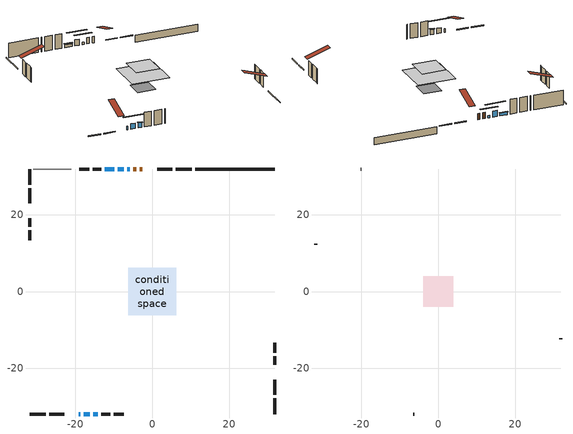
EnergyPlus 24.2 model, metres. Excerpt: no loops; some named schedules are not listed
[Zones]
conditioned space
 floor adiabatic (AdiabaticFloorConstruction): -6.23,-6.23 -6.23,6.23 6.23,6.23 6.23,-6.23 z3.88
 floor foundation (Slab1 construction): -3,-3 -3,3 3,3 3,-3 z-0.85
 wall outside (RimJoist1 construction): 10.22,31.88 6.11,31.88 / -31.88,-31.88 -27.76,-31.88 / -31.88,31.88 -31.88,27.76 / 31.88,-31.88 31.88,-27.76 z1.44:1.74
 wall outside (RimJoist2 construction): 5.18,31.88 1.29,31.88 / -26.83,-31.88 -22.95,-31.88 / -31.88,26.83 -31.88,22.95 / 31.88,-26.83 31.88,-22.95 z1.44:1.74
 wall outside (AdiabaticWallConstruction 1): -2.58,31.88 -3.24,31.88 / -4.16,31.88 -4.97,31.88 z1.44:3.47
 wall outside (AdiabaticWallConstruction): -19.08,-31.88 -18.74,-31.88 z1.44:2.66; -5.9,31.88 -6.51,31.88 z1.44:2.2; -7.44,31.88 -8.97,31.88 z1.44:3.47; -17.82,-31.88 -16.29,-31.88 z1.44:3.27; -9.89,31.88 -12.33,31.88 z1.44:2.36; -15.36,-31.88 -14.14,-31.88 z1.44:3.12
 wall outside (Wall1 construction): -13.26,31.88 -15.51,31.88 / -13.21,-31.88 -10.97,-31.88 / -31.88,19.08 -31.88,16.83 / 31.88,-19.08 31.88,-16.83 z1.44:6.32
 wall outside (Wall2 construction): -16.44,31.88 -19.04,31.88 / -10.04,-31.88 -7.43,-31.88 / -31.88,15.9 -31.88,13.3 / 31.88,-15.9 31.88,-13.3 z1.44:6.32
 wall foundation (FoundationWall1 construction): 31.88,31.88 11.15,31.88 z-0.85:1.44
 wall adiabatic (Wall4 construction): -21.11,31.88 -30.95,31.88 z1.44:6.32
 window (WindowConstruction 5): -19.08,-31.88 -18.74,-31.88 z1.44:2.66
 window (WindowConstruction): -5.9,31.88 -6.51,31.88 z1.44:2.2
 window (WindowConstruction 1): -7.44,31.88 -8.96,31.88 z1.44:3.47
 window (WindowConstruction 2): -17.82,-31.88 -16.29,-31.88 z1.44:3.27
 window (WindowConstruction 3): -9.89,31.88 -12.33,31.88 z1.44:2.35
 window (WindowConstruction 4): -15.36,-31.88 -14.14,-31.88 z1.44:3.12
 door (Door): -2.58,31.88 -3.23,31.88 z1.44:3.47
 door (Door 1): -4.16,31.88 -4.97,31.88 z1.44:3.47
 ceiling adiabatic (AdiabaticFloorConstruction): 6.23,-6.23 6.23,6.23 -6.23,6.23 -6.23,-6.23 z3.88
attic - vented
 floor to conditioned space (Floor1 construction Reversed): -3.92,-3.92 -3.92,3.92 3.92,3.92 3.92,-3.92 z6.32
 wall outside (Wall3 construction): -19.97,31.88 -20.18,31.88 / -6.5,-31.88 -6.29,-31.88 / -31.88,12.37 -31.88,12.15 / 31.88,-12.37 31.88,-12.15 z1.44:6.32
 roof outside (Roof1 construction): -1.65,31.88,6.32 -1.65,24.25,8.86 0.36,24.25,8.86 0.36,31.88,6.32; -20.01,-31.88,6.32 -20.01,-24.25,8.86 -22.02,-24.25,8.86 -22.02,-31.88,6.32; -31.88,20.01,6.32 -24.25,20.01,8.86 -24.25,22.02,8.86 -31.88,22.02,6.32; 31.88,-20.01,6.32 24.25,-20.01,8.86 24.25,-22.02,8.86 31.88,-22.02,6.32
shading: -9.15,31.88 -3.26,31.88 -3.26,32.29 -9.15,32.29 z4.84; -11.6,31.88 -4.8,31.88 -4.8,32.29 -11.6,32.29 z6.11; -13.65,-31.88 -20.45,-31.88 -20.45,-32.29 -13.65,-32.29 z5.91; -12.53,31.88 -9.69,31.88 -9.69,32.29 -12.53,32.29 z2.56; -13.94,-31.88 -15.56,-31.88 -15.56,-32.29 -13.94,-32.29 z3.32
[Building]
Building 1: Terrain=Suburbs
[Site:Location]
London AP_ON: Latitude {deg}=43.03; Longitude {deg}=-81.15; Time Zone {hr}=-5; Elevation {m}=278; Keep Site Location Information=Yes
[Site:GroundTemperature:Shallow]
3.98693, 1.93205, 1.76749, 2.74264, 6.6573, 10.5537, 13.9317, 16.0716, 16.2534, 14.513, 11.2211, 7.44421
[Site:WaterMainsTemperature]
Calculation Method=Schedule; Temperature Schedule=mains temperature schedule
[Material] Roughness=Rough; Thermal Absorptance=0.9
Name | Thickness {m} | Conductivity {W/m-K} | Density {kg/m3} | Specific Heat {J/kg-K} | Solar Absorptance | Visible Absorptance
asphalt or fiberglass shingles | 0.00635 | 0.162714 | 1121.4 | 1465.45 | 0.4 | 0.4
ceiling stud and cavity | 0.0889 | 7.21176 | 20.9862 | 1087.66 | 0.7 | 0.7
concrete 4.0 in. | 0.1016 | 1.803125 | 2242.8 | 837.4 | 0.7 | 0.7
concrete 8.0 in. | 0.2032 | 1.803125 | 2242.8 | 837.4 | 0.7 | 0.7
door material | 0.04445 | 0.053851 | 512.64 | 1214.23 | 0.7 | 0.7
door material 1 | 0.04445 | 0.0639163 | 512.64 | 1214.23 | 0.7 | 0.7
exterior vertical ins | 0.0457286 | 0.029427 | 32.04 | 1214.23 | 0.7 | 0.7
floor covering | 0.0127 | 0.0433444 | 54.468 | 1339.84 | 0.6 | 0.6
floor rigid ins; wall rigid ins | 0.512978 | 0.029427 | 32.04 | 1214.23 | 0.7 | 0.7
floor stud and cavity | 0.1397 | 1.75129 | 37.0049 | 1207.88 | 0.7 | 0.7
furniture material conditioned space 1 | 0.1524 | 0.115458 | 640.8 | 1214.23 | 0.6 | 0.6
gypsum board | 0.0127 | 0.160291 | 801 | 837.4 | 0.6 | 0.6
gypsum board 1 | 0.00254 | 0.160291 | 801 | 837.4 | 0.6 | 0.6
gypsum board 2 | 0.0127 | 0.160291 | 801 | 837.4 | 0.7 | 0.7
osb sheathing 0.5 in. | 0.0127 | 0.115458 | 512.64 | 1214.23 | 0.7 | 0.7
osb sheathing 0.5 in. 1 | 0.0127 | 0.115458 | 512.64 | 1214.23 | 0.4 | 0.4
osb sheathing 0.75 in. | 0.01905 | 0.115458 | 512.64 | 1214.23 | 0.7 | 0.7
osb sheathing 2.0 in. | 0.0508 | 0.115458 | 512.64 | 1214.23 | 0.7 | 0.7
rim joist stud and cavity | 0.0508 | 0.0452492 | 125.044 | 1163.47 | 0.6 | 0.6
rim joist stud and cavity 1 | 0.0508 | 0.0291244 | 125.044 | 1163.47 | 0.6 | 0.6
wall stud and cavity | 0.1397 | 0.0958194 | 139.0536 | 1170.24 | 0.7 | 0.7
wall stud and cavity 1 | 0.1397 | 0.0957038 | 139.0536 | 1170.24 | 0.7 | 0.7
wall stud and cavity 2 | 0.0889 | 6.1454 | 50.32683 | 1063.81 | 0.6 | 0.6
wall stud and cavity 3 | 0.1397 | 0.0860928 | 139.0536 | 1170.24 | 0.7 | 0.7
wall stud and cavity 4 | 0.0889 | 0.380278 | 52.3479 | 1209.89 | 0.7 | 0.7
wall stud and cavity 5 | 0.0889 | 0.391764 | 83.0341 | 1211.67 | 0.7 | 0.7
wood siding | 0.0254 | 0.102417 | 544.68 | 1172.36 | 0.4 | 0.4
wood siding 1 | 0.00254 | 0.102417 | 544.68 | 1172.36 | 0.4 | 0.4
wood siding 2; wood siding 3; wood siding 4 | 0.0254 | 0.102417 | 544.68 | 1172.36 | 0.7 | 0.7
[WindowMaterial:SimpleGlazingSystem]
Name | U-Factor {W/m2-K} | Solar Heat Gain Coefficient
WindowMaterial | 3.05533 | 0.44
WindowMaterial 1 | 2.93496 | 0.62
WindowMaterial 2 | 2.906 | 0.64
WindowMaterial 3 | 2.99685 | 0.54
WindowMaterial 4 | 2.921331 | 0.62
WindowMaterial 5 | 6.816439 | 0.72
[Construction]
AdiabaticFloorConstruction: floor stud and cavity, floor rigid ins, osb sheathing 0.75 in., floor covering
AdiabaticWallConstruction: wood siding 3, wall rigid ins, wall stud and cavity 4, gypsum board
AdiabaticWallConstruction 1: wood siding 4, wall rigid ins, wall stud and cavity 4, gypsum board
Door: door material
Door 1: door material 1
Floor1 construction Reversed: gypsum board 1, ceiling stud and cavity
FoundationWall1 construction: concrete 8.0 in., gypsum board 2
furniture construction conditioned space 1: furniture material conditioned space 1
PartitionWallConstruction: gypsum board, wall stud and cavity 5, gypsum board
RimJoist1 construction: wood siding 2, osb sheathing 2.0 in., rim joist stud and cavity
RimJoist2 construction: wood siding 2, osb sheathing 2.0 in., rim joist stud and cavity 1
Roof1 construction: asphalt or fiberglass shingles
Slab1 construction: concrete 4.0 in.
Wall1 construction: wood siding, osb sheathing 0.5 in., wall stud and cavity, gypsum board
Wall2 construction: wood siding, osb sheathing 0.5 in., wall stud and cavity 1, gypsum board
Wall3 construction: wood siding 1, wall stud and cavity 2
Wall4 construction: osb sheathing 0.5 in. 1, wall stud and cavity 3, gypsum board
WindowConstruction: WindowMaterial
WindowConstruction 1: WindowMaterial 1
WindowConstruction 2: WindowMaterial 2
WindowConstruction 3: WindowMaterial 3
WindowConstruction 4: WindowMaterial 4
WindowConstruction 5: WindowMaterial 5
[Zone] Multiplier=1; Part of Total Floor Area=Yes
Name | Volume {m3}
attic - vented | 25.3077
conditioned space | 393.9
[Space]
Name | Zone | Volume {m3}
attic - vented 1 | attic - vented | 25.3077
conditioned space 1 | conditioned space | 393.9
[ZoneInfiltration:EffectiveLeakageArea]
infil attic - vented 1: Zone or Space=attic - vented 1; Schedule=Always On Discrete; Effective Air Leakage Area {cm2}=2675.78; Stack Coefficient=0.000515917; Wind Coefficient=1.53465e-05
[ZoneMixing]
whole house fan mix: Zone or Space=attic - vented; Schedule=Always On Continuous; Design Flow Rate Calculation Method=Flow/Zone; Design Flow Rate {m3/s}=0; Source Zone or Space=conditioned space
[SurfaceProperty:ExposedFoundationPerimeter]
Slab1: Exposed Perimeter Calculation Method=TotalExposedPerimeter; Total Exposed Perimeter {m}=20.725
[InternalMass] Zone or ZoneList=conditioned space; Space or SpaceList=conditioned space 1
Name | Construction | Surface Area {m2}
furniture mass conditioned space 1 | furniture construction conditioned space 1 | 76.48
partition wall mass | PartitionWallConstruction | 191.2
[Lights]
interior lighting: Zone or ZoneList or Space or SpaceList=conditioned space 1; Schedule=interior lighting schedule; Design Level Calculation Method=LightingLevel; Lighting Level {W}=343.2; Return Air Fraction=0; Fraction Radiant=0.6; Fraction Visible=0.2; Fraction Replaceable=1
[People]
occupants: Zone or ZoneList or Space or SpaceList=conditioned space 1; Number of People Schedule=occupants schedule; Number of People Calculation Method=People; Number of People=3; Fraction Radiant=0.314171; Sensible Heat Fraction=0.56303; Activity Level Schedule=occupants activity schedule; Carbon Dioxide Generation Rate {m3/s-W}=0; Enable ASHRAE 55 Comfort Warnings=No; Mean Radiant Temperature Calculation Type=EnclosureAveraged
[ElectricEquipment] Zone or ZoneList or Space or SpaceList=conditioned space 1; Design Level Calculation Method=EquipmentLevel
Name | Schedule | Design Level {W} | Fraction Latent | Fraction Radiant | Fraction Lost
clothes dryer | clothes dryer schedule | 140.772 | 0.015 | 0.081 | 0.85
clothes washer | clothes washer schedule | 32.1985 | 0.03 | 0.162 | 0.7
cooking range | cooking range schedule | 208.969 | 0.08 | 0.432 | 0.2
dishwasher | dishwasher schedule | 66.8632 | 0.3 | 0.18 | 0.4
fridge | fridge schedule | 72.9452 | 0 | 0.6 | 0
mech vent house fan | mech vent house fan schedule | 0 | 0 | 0 | 1
mech vent house fan cfis | mech vent house fan cfis schedule | 0 | 0 | 0 | 0
misc plug loads | misc plug loads schedule | 494.7 | 0.045 | 0.513 | 0.1
whole house fan | Always On Discrete | 0 | 0 | 0 | 1
[OtherEquipment] Zone or ZoneList or Space or SpaceList=conditioned space 1; Design Level Calculation Method=EquipmentLevel
Name | Fuel Type | Schedule | Design Level {W} | Fraction Latent | Fraction Radiant | Fraction Lost
clothes dryer 1 | Electricity | clothes dryer schedule | 0 | 0.015 | 0.081 | 0.85
cooking range 1 | Electricity | cooking range schedule | 0 | 0.08 | 0.432 | 0.2
general water use latent | None | general water use schedule | 59.3978 | 1 | 0 | 0
general water use sensible | None | general water use schedule | -58.539 | 0 | 0.6 | 0
mech vent house fan latent load | None | Always On Discrete | 0 | 1 | 0 | 0
mech vent house fan sensible load | None | Always On Discrete | 0 | 0 | 0 | 0
water heater energy adjustment1 | NaturalGas | Always On Discrete | 0.01 | 0 | 0 | 1
[ZoneInfiltration:DesignFlowRate] Zone or ZoneList or Space or SpaceList=conditioned space 1; Schedule=Always On Discrete; Design Flow Rate Calculation Method=Flow/Zone; Design Flow Rate {m3/s}=0
infil flow; natural vent flow; whole house fan flow
[AvailabilityManager:Scheduled]
central ac and furnace airloop Availability Manager: Schedule=Always On Discrete
[Foundation:Kiva]
Foundation Kiva 1: Initial Indoor Air Temperature {C}=18; Wall Height Above Grade {m}=1.44; Wall Depth Below Slab {m}=0.2032; Custom Block Material Name 1=exterior vertical ins; Custom Block Depth 1 {m}=2.28999; Custom Block X Position 1 {m}=0.2159; Custom Block Z Position 1 {m}=0
[Foundation:Kiva:Settings]
Soil Conductivity {W/m-K}=0.849921; Soil Density {kg/m3}=1842.3; Soil Specific Heat {J/kg-K}=418.7; Ground Solar Absorptivity=0.9; Ground Thermal Absorptivity=0.9; Ground Surface Roughness {m}=0.03; Far-Field Width {m}=40; Deep-Ground Boundary Condition=ZeroFlux; Deep-Ground Depth {m}=40; Minimum Cell Dimension {m}=0.2; Maximum Cell Growth Coefficient=3; Simulation Timestep=Timestep
[Exterior:Lights]
exterior lighting: Schedule=exterior lighting schedule; Design Level {W}=75.6
[EnergyManagementSystem:GlobalVariable]
central_ac_and_furnace_airloop_Fan_RTF
infil_program_Qfan
infil_program_Qinf
natural_vent_program_Qnv
natural_vent_program_Qwhf
[EnergyManagementSystem:Sensor]
Name | Output:Variable or Output:Meter Index Key | Output:Variable or Output:Meter
airflow_gain | infil flow | Infiltration Sensible Heat Gain Energy
airflow_gain_1 | natural vent flow | Infiltration Sensible Heat Gain Energy
airflow_gain_2 | whole house fan flow | Infiltration Sensible Heat Gain Energy
airflow_loss | infil flow | Infiltration Sensible Heat Loss Energy
airflow_loss_1 | natural vent flow | Infiltration Sensible Heat Loss Energy
airflow_loss_2 | whole house fan flow | Infiltration Sensible Heat Loss Energy
clg_load_cond |  | Cooling:EnergyTransfer:Zone:CONDITIONED SPACE
clg_sp_s; clg_sp_s_1 | cooling setpoint | Schedule Value
clothes_dryer_exhaust_0_sch_s | clothes dryer exhaust 0 schedule | Schedule Value
cool_season | cooling season schedule | Schedule Value
htg_load_cond |  | Heating:EnergyTransfer:Zone:CONDITIONED SPACE
htg_sp_s; htg_sp_s_1 | heating setpoint | Schedule Value
ig_ee_conv | clothes dryer | Electric Equipment Convective Heating Energy
ig_ee_conv_2 | cooking range | Electric Equipment Convective Heating Energy
ig_ee_conv_4 | fridge | Electric Equipment Convective Heating Energy
ig_ee_conv_5 | misc plug loads | Electric Equipment Convective Heating Energy
ig_ee_conv_6 | whole house fan | Electric Equipment Convective Heating Energy
ig_ee_rad | clothes dryer | Electric Equipment Radiant Heating Energy
ig_ee_rad_2 | cooking range | Electric Equipment Radiant Heating Energy
ig_ee_rad_4 | fridge | Electric Equipment Radiant Heating Energy
ig_ee_rad_5 | misc plug loads | Electric Equipment Radiant Heating Energy
ig_ee_rad_6 | whole house fan | Electric Equipment Radiant Heating Energy
ig_lgt_conv | interior lighting | Lights Convective Heating Energy
ig_lgt_rad | interior lighting | Lights Radiant Heating Energy
ig_lgt_vis | interior lighting | Lights Visible Radiation Heating Energy
ig_oe_conv | clothes dryer 1 | Other Equipment Convective Heating Energy
ig_oe_conv_1 | cooking range 1 | Other Equipment Convective Heating Energy
ig_oe_conv_2 | general water use latent | Other Equipment Convective Heating Energy
ig_oe_conv_3 | general water use sensible | Other Equipment Convective Heating Energy
ig_oe_conv_4 | water heater energy adjustment1 | Other Equipment Convective Heating Energy
ig_oe_rad | clothes dryer 1 | Other Equipment Radiant Heating Energy
ig_oe_rad_1 | cooking range 1 | Other Equipment Radiant Heating Energy
ig_oe_rad_2 | general water use latent | Other Equipment Radiant Heating Energy
ig_oe_rad_3 | general water use sensible | Other Equipment Radiant Heating Energy
ig_oe_rad_4 | water heater energy adjustment1 | Other Equipment Radiant Heating Energy
ig_ppl_conv | occupants | People Convective Heating Energy
ig_ppl_rad | occupants | People Radiant Heating Energy
im_conv | furniture mass conditioned space 1 | Surface Inside Face Convection Heat Gain Energy
im_conv_1 | partition wall mass | Surface Inside Face Convection Heat Gain Energy
im_ig | furniture mass conditioned space 1 | Surface Inside Face Internal Gains Radiation Heat Gain Energy
im_ig_1 | partition wall mass | Surface Inside Face Internal Gains Radiation Heat Gain Energy
im_lgt | furniture mass conditioned space 1 | Surface Inside Face Lights Radiation Heat Gain Energy
im_lgt_1 | partition wall mass | Surface Inside Face Lights Radiation Heat Gain Energy
im_sol | furniture mass conditioned space 1 | Surface Inside Face Solar Radiation Heat Gain Energy
im_sol_1 | partition wall mass | Surface Inside Face Solar Radiation Heat Gain Energy
im_surf | furniture mass conditioned space 1 | Surface Inside Face Net Surface Thermal Radiation Heat Gain Energy
im_surf_1 | partition wall mass | Surface Inside Face Net Surface Thermal Radiation Heat Gain Energy
mv_conv | mech vent house fan | Electric Equipment Convective Heating Energy
mv_conv_1 | mech vent house fan cfis | Electric Equipment Convective Heating Energy
mv_conv_2 | mech vent house fan latent load | Other Equipment Convective Heating Energy
mv_conv_3 | mech vent house fan sensible load | Other Equipment Convective Heating Energy
mv_rad | mech vent house fan | Electric Equipment Radiant Heating Energy
mv_rad_1 | mech vent house fan cfis | Electric Equipment Radiant Heating Energy
mv_rad_2 | mech vent house fan latent load | Other Equipment Radiant Heating Energy
mv_rad_3 | mech vent house fan sensible load | Other Equipment Radiant Heating Energy
natural_vent_s | natural vent schedule | Schedule Value
out_pb_s |  | Site Outdoor Air Barometric Pressure
out_wt_s |  | Site Outdoor Air Humidity Ratio
site_vw_s |  | Site Wind Speed
ss_back_out | Window1 | Surface Window Shortwave from Zone Back Out Window Heat Transfer Rate
ss_back_out_1 | Window2 | Surface Window Shortwave from Zone Back Out Window Heat Transfer Rate
ss_back_out_2 | Window3 | Surface Window Shortwave from Zone Back Out Window Heat Transfer Rate
ss_back_out_3 | Window4 | Surface Window Shortwave from Zone Back Out Window Heat Transfer Rate
ss_back_out_4 | Window5 | Surface Window Shortwave from Zone Back Out Window Heat Transfer Rate
ss_back_out_5 | Window6 | Surface Window Shortwave from Zone Back Out Window Heat Transfer Rate
ss_conv | Door1 | Surface Inside Face Convection Heat Gain Energy
ss_conv_1 | Door2 | Surface Inside Face Convection Heat Gain Energy
ss_conv_2 | Window1 | Surface Inside Face Convection Heat Gain Energy
ss_conv_3 | Window2 | Surface Inside Face Convection Heat Gain Energy
ss_conv_4 | Window3 | Surface Inside Face Convection Heat Gain Energy
ss_conv_5 | Window4 | Surface Inside Face Convection Heat Gain Energy
ss_conv_6 | Window5 | Surface Inside Face Convection Heat Gain Energy
ss_conv_7 | Window6 | Surface Inside Face Convection Heat Gain Energy
ss_ig | Door1 | Surface Inside Face Internal Gains Radiation Heat Gain Energy
ss_ig_1 | Door2 | Surface Inside Face Internal Gains Radiation Heat Gain Energy
ss_ig_2 | Window1 | Surface Inside Face Internal Gains Radiation Heat Gain Energy
ss_ig_3 | Window2 | Surface Inside Face Internal Gains Radiation Heat Gain Energy
ss_ig_4 | Window3 | Surface Inside Face Internal Gains Radiation Heat Gain Energy
ss_ig_5 | Window4 | Surface Inside Face Internal Gains Radiation Heat Gain Energy
ss_ig_6 | Window5 | Surface Inside Face Internal Gains Radiation Heat Gain Energy
ss_ig_7 | Window6 | Surface Inside Face Internal Gains Radiation Heat Gain Energy
ss_lgt | Door1 | Surface Inside Face Lights Radiation Heat Gain Energy
ss_lgt_1 | Door2 | Surface Inside Face Lights Radiation Heat Gain Energy
ss_sol | Door1 | Surface Inside Face Solar Radiation Heat Gain Energy
ss_sol_1 | Door2 | Surface Inside Face Solar Radiation Heat Gain Energy
ss_surf | Door1 | Surface Inside Face Net Surface Thermal Radiation Heat Gain Energy
ss_surf_1 | Door2 | Surface Inside Face Net Surface Thermal Radiation Heat Gain Energy
ss_surf_2 | Window1 | Surface Inside Face Net Surface Thermal Radiation Heat Gain Energy
ss_surf_3 | Window2 | Surface Inside Face Net Surface Thermal Radiation Heat Gain Energy
ss_surf_4 | Window3 | Surface Inside Face Net Surface Thermal Radiation Heat Gain Energy
ss_surf_5 | Window4 | Surface Inside Face Net Surface Thermal Radiation Heat Gain Energy
ss_surf_6 | Window5 | Surface Inside Face Net Surface Thermal Radiation Heat Gain Energy
ss_surf_7 | Window6 | Surface Inside Face Net Surface Thermal Radiation Heat Gain Energy
ss_trans_in | Window1 | Surface Window Transmitted Solar Radiation Rate
ss_trans_in_1 | Window2 | Surface Window Transmitted Solar Radiation Rate
ss_trans_in_2 | Window3 | Surface Window Transmitted Solar Radiation Rate
ss_trans_in_3 | Window4 | Surface Window Transmitted Solar Radiation Rate
ss_trans_in_4 | Window5 | Surface Window Transmitted Solar Radiation Rate
ss_trans_in_5 | Window6 | Surface Window Transmitted Solar Radiation Rate
ss_trans_out | Window1 | Surface Inside Face Initial Transmitted Diffuse Transmitted Out Window Solar Radiation Rate
ss_trans_out_1 | Window2 | Surface Inside Face Initial Transmitted Diffuse Transmitted Out Window Solar Radiation Rate
ss_trans_out_2 | Window3 | Surface Inside Face Initial Transmitted Diffuse Transmitted Out Window Solar Radiation Rate
ss_trans_out_3 | Window4 | Surface Inside Face Initial Transmitted Diffuse Transmitted Out Window Solar Radiation Rate
ss_trans_out_4 | Window5 | Surface Inside Face Initial Transmitted Diffuse Transmitted Out Window Solar Radiation Rate
ss_trans_out_5 | Window6 | Surface Inside Face Initial Transmitted Diffuse Transmitted Out Window Solar Radiation Rate
s_conv | Floor1 | Surface Inside Face Convection Heat Gain Energy
s_conv_1 | FoundationWall1 | Surface Inside Face Convection Heat Gain Energy
s_conv_10 | RimJoist2:270 | Surface Inside Face Convection Heat Gain Energy
s_conv_11 | RimJoist2:90 | Surface Inside Face Convection Heat Gain Energy
s_conv_12 | Slab1 | Surface Inside Face Convection Heat Gain Energy
s_conv_13 | Wall1:0 | Surface Inside Face Convection Heat Gain Energy
s_conv_14 | Wall1:180 | Surface Inside Face Convection Heat Gain Energy
s_conv_15 | Wall1:270 | Surface Inside Face Convection Heat Gain Energy
s_conv_16 | Wall1:90 | Surface Inside Face Convection Heat Gain Energy
s_conv_17 | Wall2:0 | Surface Inside Face Convection Heat Gain Energy
s_conv_18 | Wall2:180 | Surface Inside Face Convection Heat Gain Energy
s_conv_19 | Wall2:270 | Surface Inside Face Convection Heat Gain Energy
s_conv_2 | inferred conditioned ceiling | Surface Inside Face Convection Heat Gain Energy
s_conv_20 | Wall2:90 | Surface Inside Face Convection Heat Gain Energy
s_conv_21 | Wall4 | Surface Inside Face Convection Heat Gain Energy
s_conv_3 | inferred conditioned floor | Surface Inside Face Convection Heat Gain Energy
s_conv_4 | RimJoist1:0 | Surface Inside Face Convection Heat Gain Energy
s_conv_5 | RimJoist1:180 | Surface Inside Face Convection Heat Gain Energy
s_conv_6 | RimJoist1:270 | Surface Inside Face Convection Heat Gain Energy
s_conv_7 | RimJoist1:90 | Surface Inside Face Convection Heat Gain Energy
s_conv_8 | RimJoist2:0 | Surface Inside Face Convection Heat Gain Energy
s_conv_9 | RimJoist2:180 | Surface Inside Face Convection Heat Gain Energy
s_ig | Floor1 | Surface Inside Face Internal Gains Radiation Heat Gain Energy
s_ig_1 | FoundationWall1 | Surface Inside Face Internal Gains Radiation Heat Gain Energy
s_ig_10 | RimJoist2:270 | Surface Inside Face Internal Gains Radiation Heat Gain Energy
s_ig_11 | RimJoist2:90 | Surface Inside Face Internal Gains Radiation Heat Gain Energy
s_ig_12 | Slab1 | Surface Inside Face Internal Gains Radiation Heat Gain Energy
s_ig_13 | Wall1:0 | Surface Inside Face Internal Gains Radiation Heat Gain Energy
s_ig_14 | Wall1:180 | Surface Inside Face Internal Gains Radiation Heat Gain Energy
s_ig_15 | Wall1:270 | Surface Inside Face Internal Gains Radiation Heat Gain Energy
s_ig_16 | Wall1:90 | Surface Inside Face Internal Gains Radiation Heat Gain Energy
s_ig_17 | Wall2:0 | Surface Inside Face Internal Gains Radiation Heat Gain Energy
s_ig_18 | Wall2:180 | Surface Inside Face Internal Gains Radiation Heat Gain Energy
s_ig_19 | Wall2:270 | Surface Inside Face Internal Gains Radiation Heat Gain Energy
s_ig_2 | inferred conditioned ceiling | Surface Inside Face Internal Gains Radiation Heat Gain Energy
s_ig_20 | Wall2:90 | Surface Inside Face Internal Gains Radiation Heat Gain Energy
s_ig_21 | Wall4 | Surface Inside Face Internal Gains Radiation Heat Gain Energy
s_ig_3 | inferred conditioned floor | Surface Inside Face Internal Gains Radiation Heat Gain Energy
s_ig_4 | RimJoist1:0 | Surface Inside Face Internal Gains Radiation Heat Gain Energy
s_ig_5 | RimJoist1:180 | Surface Inside Face Internal Gains Radiation Heat Gain Energy
s_ig_6 | RimJoist1:270 | Surface Inside Face Internal Gains Radiation Heat Gain Energy
s_ig_7 | RimJoist1:90 | Surface Inside Face Internal Gains Radiation Heat Gain Energy
s_ig_8 | RimJoist2:0 | Surface Inside Face Internal Gains Radiation Heat Gain Energy
s_ig_9 | RimJoist2:180 | Surface Inside Face Internal Gains Radiation Heat Gain Energy
s_lgt | Floor1 | Surface Inside Face Lights Radiation Heat Gain Energy
s_lgt_1 | FoundationWall1 | Surface Inside Face Lights Radiation Heat Gain Energy
s_lgt_10 | RimJoist2:270 | Surface Inside Face Lights Radiation Heat Gain Energy
s_lgt_11 | RimJoist2:90 | Surface Inside Face Lights Radiation Heat Gain Energy
s_lgt_12 | Slab1 | Surface Inside Face Lights Radiation Heat Gain Energy
s_lgt_13 | Wall1:0 | Surface Inside Face Lights Radiation Heat Gain Energy
s_lgt_14 | Wall1:180 | Surface Inside Face Lights Radiation Heat Gain Energy
s_lgt_15 | Wall1:270 | Surface Inside Face Lights Radiation Heat Gain Energy
s_lgt_16 | Wall1:90 | Surface Inside Face Lights Radiation Heat Gain Energy
s_lgt_17 | Wall2:0 | Surface Inside Face Lights Radiation Heat Gain Energy
s_lgt_18 | Wall2:180 | Surface Inside Face Lights Radiation Heat Gain Energy
s_lgt_19 | Wall2:270 | Surface Inside Face Lights Radiation Heat Gain Energy
s_lgt_2 | inferred conditioned ceiling | Surface Inside Face Lights Radiation Heat Gain Energy
s_lgt_20 | Wall2:90 | Surface Inside Face Lights Radiation Heat Gain Energy
s_lgt_21 | Wall4 | Surface Inside Face Lights Radiation Heat Gain Energy
s_lgt_3 | inferred conditioned floor | Surface Inside Face Lights Radiation Heat Gain Energy
s_lgt_4 | RimJoist1:0 | Surface Inside Face Lights Radiation Heat Gain Energy
s_lgt_5 | RimJoist1:180 | Surface Inside Face Lights Radiation Heat Gain Energy
s_lgt_6 | RimJoist1:270 | Surface Inside Face Lights Radiation Heat Gain Energy
s_lgt_7 | RimJoist1:90 | Surface Inside Face Lights Radiation Heat Gain Energy
s_lgt_8 | RimJoist2:0 | Surface Inside Face Lights Radiation Heat Gain Energy
s_lgt_9 | RimJoist2:180 | Surface Inside Face Lights Radiation Heat Gain Energy
s_sol | Floor1 | Surface Inside Face Solar Radiation Heat Gain Energy
s_sol_1 | FoundationWall1 | Surface Inside Face Solar Radiation Heat Gain Energy
